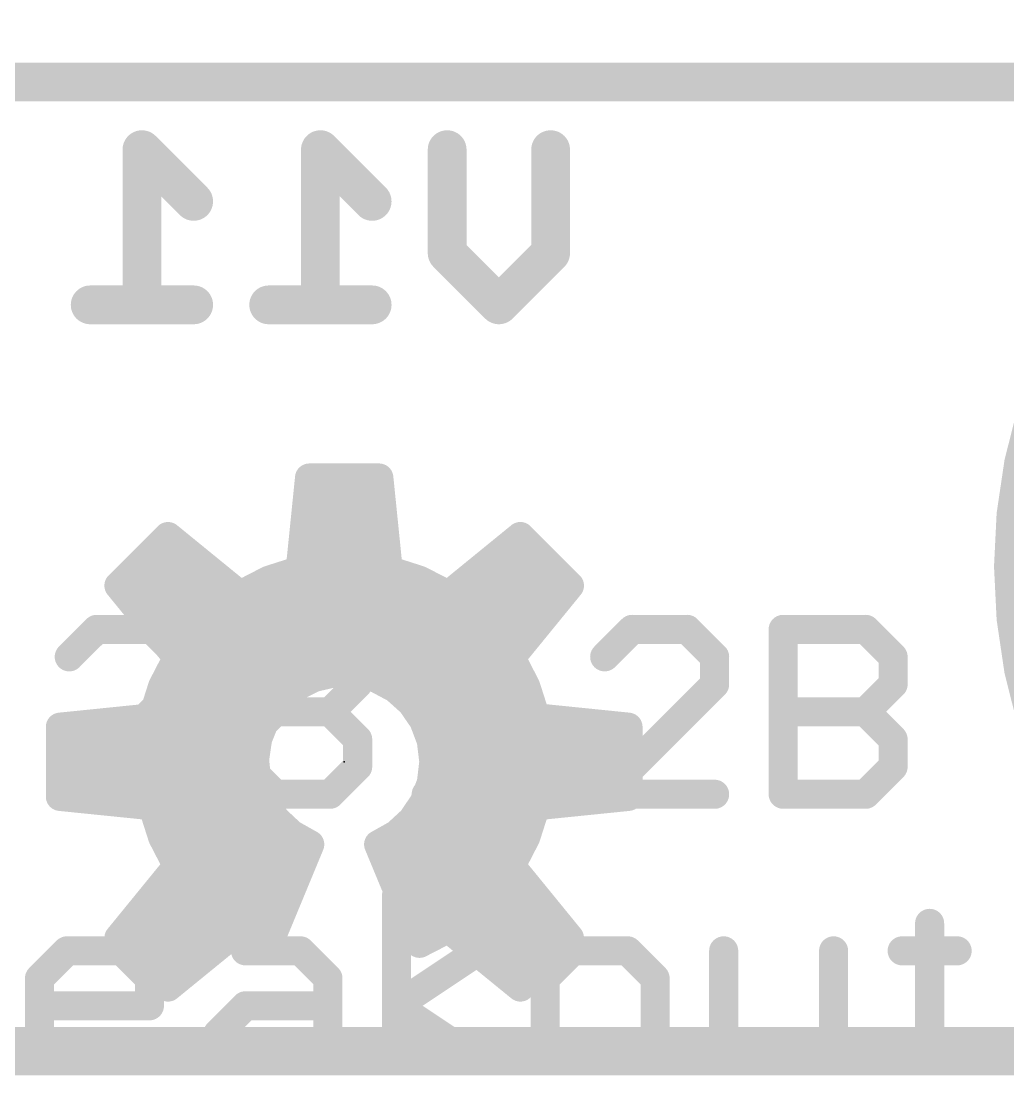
# Model space of a CAD drawing. Extents: x -42 to 65, y -18 to 21.
# Drawn here: x 7.28 to 12.45, y 7.41 to 13.02 of the extents above; entities that cross this region are included whole.
import ezdxf

# ---------------------------------------------------------------- set-up
doc = ezdxf.new("R2010")
doc.units = 0
for name, color, linetype in [('1', 12, 'CONTINUOUS'), ('16', 132, 'CONTINUOUS'), ('20', 53, 'CONTINUOUS'), ('21', 53, 'CONTINUOUS'), ('22', 53, 'CONTINUOUS'), ('24', 53, 'CONTINUOUS'), ('39', 12, 'CONTINUOUS')]:
    doc.layers.add(name, color=color, linetype=linetype)

msp = doc.modelspace()

# ---------------------------------------------------------------- linework, layer by layer
at = {"layer": '1', "const_width": 0.254}
msp.add_lwpolyline([(17.78, 7.62), (0, 7.62)], dxfattribs=at)
at = {"layer": '16'}
for points, const_width in [([(8.1874, 12.0739), (7.9162, 12.3451)], 0.2032), ([(7.9162, 12.3451), (7.9162, 11.5316)], 0.2032), ([(9.1229, 12.0739), (8.8517, 12.3451)], 0.2032), ([(8.8517, 12.3451), (8.8517, 11.5316)], 0.2032), ([(9.5161, 11.8028), (9.5161, 12.3451)], 0.2032), ([(10.0584, 12.3451), (10.0584, 11.8028)], 0.2032), ([(9.7872, 11.5316), (9.5161, 11.8028)], 0.2032), ([(10.0584, 11.8028), (9.7872, 11.5316)], 0.2032), ([(8.1874, 11.5316), (7.645, 11.5316)], 0.2032), ([(9.1229, 11.5316), (8.5806, 11.5316)], 0.2032), ([(17.78, 7.62), (0, 7.62)], 0.254)]:
    msp.add_lwpolyline(points, dxfattribs=dict(at, const_width=const_width))
at = {"layer": '16', "const_width": 0.1016}
for points in [[(7.9521, 12.381, 1), (7.8803, 12.3092)], [(7.967, 12.3451, 1), (7.8654, 12.3451)], [(8.8876, 12.381, 1), (8.8158, 12.3092)], [(8.9025, 12.3451, 1), (8.8009, 12.3451)], [(9.5669, 12.3451, 1), (9.4653, 12.3451)], [(10.1092, 12.3451, 1), (10.0076, 12.3451)], [(8.1514, 12.038, 1), (8.2233, 12.1098)], [(9.087, 12.038, 1), (9.1588, 12.1098)], [(9.552, 11.8387, 1), (9.4802, 11.7668)], [(10.0943, 11.7668, 1), (10.0225, 11.8387)], [(9.4653, 11.8028, 1), (9.5669, 11.8028)], [(10.0076, 11.8028, 1), (10.1092, 11.8028)], [(7.645, 11.5824, 1), (7.645, 11.4808)], [(8.1874, 11.4808, 1), (8.1874, 11.5824)], [(8.5806, 11.5824, 1), (8.5806, 11.4808)], [(9.1229, 11.4808, 1), (9.1229, 11.5824)], [(9.7513, 11.5675, 1), (9.8232, 11.4957)], [(9.7513, 11.4957, 1), (9.8232, 11.5675)], [(7.8654, 11.5316, 1), (7.967, 11.5316)], [(8.8009, 11.5316, 1), (8.9025, 11.5316)]]:
    msp.add_lwpolyline(points, format="xyb", dxfattribs=at)
at = {"layer": '20', "const_width": 0.2032}
msp.add_lwpolyline([(0, 12.7), (17.78, 12.7)], dxfattribs=at)
at = {"layer": '21', "const_width": 0.1524}
for points in [[(7.6793, 9.8305), (7.5352, 9.6865)], [(7.9674, 9.8305), (7.6793, 9.8305)], [(8.1115, 9.6865), (7.9674, 9.8305)], [(8.4708, 9.6865), (8.6148, 9.8305)], [(8.6148, 9.8305), (8.9029, 9.8305)], [(8.9029, 9.8305), (9.047, 9.6865)], [(9.4063, 9.5424), (9.6944, 9.8305)], [(9.6944, 9.8305), (9.6944, 8.9662)], [(10.4859, 9.8305), (10.3418, 9.6865)], [(10.774, 9.8305), (10.4859, 9.8305)], [(10.918, 9.6865), (10.774, 9.8305)], [(11.2773, 8.9662), (11.2773, 9.8305)], [(11.2773, 9.8305), (11.7095, 9.8305)], [(11.7095, 9.8305), (11.8535, 9.6865)], [(8.1115, 9.5424), (8.1115, 9.6865)], [(8.4708, 9.5424), (8.4708, 9.6865)], [(9.047, 9.6865), (9.047, 9.5424)], [(10.918, 9.5424), (10.918, 9.6865)], [(11.8535, 9.6865), (11.8535, 9.5424)], [(7.5352, 8.9662), (8.1115, 9.5424)], [(8.6148, 9.3984), (8.4708, 9.5424)], [(9.047, 9.5424), (8.9029, 9.3984)], [(10.3418, 8.9662), (10.918, 9.5424)], [(11.8535, 9.5424), (11.7095, 9.3984)], [(8.4708, 9.2543), (8.6148, 9.3984)], [(8.6148, 9.3984), (8.9029, 9.3984)], [(8.9029, 9.3984), (9.047, 9.2543)], [(11.2773, 9.3984), (11.7095, 9.3984)], [(11.7095, 9.3984), (11.8535, 9.2543)], [(8.4708, 9.1103), (8.4708, 9.2543)], [(9.047, 9.2543), (9.047, 9.1103)], [(11.8535, 9.2543), (11.8535, 9.1103)], [(8.6148, 8.9662), (8.4708, 9.1103)], [(9.047, 9.1103), (8.9029, 8.9662)], [(11.8535, 9.1103), (11.7095, 8.9662)], [(8.1115, 8.9662), (7.5352, 8.9662)], [(8.9029, 8.9662), (8.6148, 8.9662)], [(9.4063, 8.9662), (9.9825, 8.9662)], [(10.918, 8.9662), (10.3418, 8.9662)], [(11.7095, 8.9662), (11.2773, 8.9662)], [(9.2504, 7.5692), (9.2504, 8.4335)], [(12.045, 8.2895), (12.045, 7.7133)], [(7.3793, 8.0014), (7.5234, 8.1454)], [(7.5234, 8.1454), (7.8115, 8.1454)], [(7.8115, 8.1454), (7.9555, 8.0014)], [(8.4589, 8.1454), (8.747, 8.1454)], [(8.747, 8.1454), (8.8911, 8.0014)], [(9.2504, 7.8573), (9.6825, 8.1454)], [(10.174, 8.1454), (10.03, 8.0014)], [(10.4621, 8.1454), (10.174, 8.1454)], [(10.6062, 8.0014), (10.4621, 8.1454)], [(10.9655, 8.1454), (10.9655, 7.7133)], [(11.5417, 7.5692), (11.5417, 8.1454)], [(11.901, 8.1454), (12.1891, 8.1454)], [(7.3793, 7.7133), (7.3793, 8.0014)], [(7.9555, 8.0014), (7.9555, 7.8573)], [(8.8911, 8.0014), (8.8911, 7.5692)], [(10.03, 8.0014), (10.03, 7.7133)], [(10.6062, 7.7133), (10.6062, 8.0014)], [(7.9555, 7.8573), (7.3793, 7.8573)], [(8.3148, 7.7133), (8.4589, 7.8573)], [(8.4589, 7.8573), (8.8911, 7.8573)], [(9.6825, 7.5692), (9.2504, 7.8573)], [(7.5234, 7.5692), (7.3793, 7.7133)], [(8.4589, 7.5692), (8.3148, 7.7133)], [(10.03, 7.7133), (10.174, 7.5692)], [(10.4621, 7.5692), (10.6062, 7.7133)], [(10.9655, 7.7133), (11.1095, 7.5692)], [(12.045, 7.7133), (12.1891, 7.5692)], [(7.8115, 7.5692), (7.5234, 7.5692)], [(8.8911, 7.5692), (8.4589, 7.5692)], [(10.174, 7.5692), (10.4621, 7.5692)], [(11.1095, 7.5692), (11.5417, 7.5692)]]:
    msp.add_lwpolyline(points, dxfattribs=at)
at = {"layer": '21', "const_width": 0.0762}
for points in [[(7.6793, 9.8686, 1), (7.6793, 9.7924)], [(7.7062, 9.8036, 1), (7.6524, 9.8575)], [(7.9943, 9.8575, 1), (7.9405, 9.8036)], [(7.9674, 9.7924, 1), (7.9674, 9.8686)], [(8.6148, 9.8686, 1), (8.6148, 9.7924)], [(8.6418, 9.8036, 1), (8.5879, 9.8575)], [(8.9299, 9.8575, 1), (8.876, 9.8036)], [(8.9029, 9.7924, 1), (8.9029, 9.8686)], [(9.7325, 9.8305, 1), (9.6563, 9.8305)], [(9.7213, 9.8036, 1), (9.6674, 9.8575)], [(10.4859, 9.8686, 1), (10.4859, 9.7924)], [(10.5128, 9.8036, 1), (10.4589, 9.8575)], [(10.8009, 9.8575, 1), (10.747, 9.8036)], [(10.774, 9.7924, 1), (10.774, 9.8686)], [(11.3154, 9.8305, 1), (11.2392, 9.8305)], [(11.2773, 9.8686, 1), (11.2773, 9.7924)], [(11.7364, 9.8575, 1), (11.6825, 9.8036)], [(11.7095, 9.7924, 1), (11.7095, 9.8686)], [(8.1496, 9.6865, 1), (8.0734, 9.6865)], [(8.5089, 9.6865, 1), (8.4327, 9.6865)], [(9.0851, 9.6865, 1), (9.0089, 9.6865)], [(10.9561, 9.6865, 1), (10.8799, 9.6865)], [(11.8916, 9.6865, 1), (11.8154, 9.6865)], [(7.5083, 9.7134, 1), (7.5622, 9.6595)], [(8.0845, 9.6595, 1), (8.1384, 9.7134)], [(8.4438, 9.7134, 1), (8.4977, 9.6595)], [(9.02, 9.6595, 1), (9.0739, 9.7134)], [(10.3149, 9.7134, 1), (10.3687, 9.6595)], [(10.8911, 9.6595, 1), (10.945, 9.7134)], [(11.8266, 9.6595, 1), (11.8805, 9.7134)], [(8.1384, 9.5155, 1), (8.0845, 9.5694)], [(8.4977, 9.5694, 1), (8.4438, 9.5155)], [(9.0739, 9.5155, 1), (9.02, 9.5694)], [(9.3793, 9.5694, 1), (9.4332, 9.5155)], [(10.945, 9.5155, 1), (10.8911, 9.5694)], [(11.8805, 9.5155, 1), (11.8266, 9.5694)], [(8.0734, 9.5424, 1), (8.1496, 9.5424)], [(8.4327, 9.5424, 1), (8.5089, 9.5424)], [(9.0089, 9.5424, 1), (9.0851, 9.5424)], [(10.8799, 9.5424, 1), (10.9561, 9.5424)], [(11.8154, 9.5424, 1), (11.8916, 9.5424)], [(8.6148, 9.4365, 1), (8.6148, 9.3603)], [(8.6418, 9.3714, 1), (8.5879, 9.4253)], [(8.9299, 9.4253, 1), (8.876, 9.3714)], [(8.9029, 9.3603, 1), (8.9029, 9.4365)], [(11.2773, 9.4365, 1), (11.2773, 9.3603)], [(11.7364, 9.4253, 1), (11.6825, 9.3714)], [(11.7095, 9.3603, 1), (11.7095, 9.4365)], [(8.5879, 9.3714, 1), (8.6418, 9.4253)], [(8.876, 9.4253, 1), (8.9299, 9.3714)], [(11.6825, 9.4253, 1), (11.7364, 9.3714)], [(8.4438, 9.2813, 1), (8.4977, 9.2274)], [(8.5089, 9.2543, 1), (8.4327, 9.2543)], [(9.0851, 9.2543, 1), (9.0089, 9.2543)], [(9.02, 9.2274, 1), (9.0739, 9.2813)], [(11.8916, 9.2543, 1), (11.8154, 9.2543)], [(11.8266, 9.2274, 1), (11.8805, 9.2813)], [(8.4977, 9.1372, 1), (8.4438, 9.0833)], [(8.4327, 9.1103, 1), (8.5089, 9.1103)], [(9.0089, 9.1103, 1), (9.0851, 9.1103)], [(9.0739, 9.0833, 1), (9.02, 9.1372)], [(11.8154, 9.1103, 1), (11.8916, 9.1103)], [(11.8805, 9.0833, 1), (11.8266, 9.1372)], [(7.5352, 9.0043, 1), (7.5352, 8.9281)], [(7.5083, 8.9931, 1), (7.5622, 8.9393)], [(8.1115, 8.9281, 1), (8.1115, 9.0043)], [(8.6148, 9.0043, 1), (8.6148, 8.9281)], [(8.5879, 8.9393, 1), (8.6418, 8.9931)], [(8.876, 8.9931, 1), (8.9299, 8.9393)], [(8.9029, 8.9281, 1), (8.9029, 9.0043)], [(9.4063, 9.0043, 1), (9.4063, 8.9281)], [(9.9825, 8.9281, 1), (9.9825, 9.0043)], [(10.3418, 9.0043, 1), (10.3418, 8.9281)], [(10.3149, 8.9931, 1), (10.3687, 8.9393)], [(10.918, 8.9281, 1), (10.918, 9.0043)], [(11.2773, 9.0043, 1), (11.2773, 8.9281)], [(11.6825, 8.9931, 1), (11.7364, 8.9393)], [(11.7095, 8.9281, 1), (11.7095, 9.0043)], [(9.6563, 8.9662, 1), (9.7325, 8.9662)], [(11.2392, 8.9662, 1), (11.3154, 8.9662)], [(9.2885, 8.4335, 1), (9.2123, 8.4335)], [(12.0831, 8.2895, 1), (12.0069, 8.2895)], [(7.5234, 8.1835, 1), (7.5234, 8.1073)], [(7.5503, 8.1185, 1), (7.4964, 8.1724)], [(7.8384, 8.1724, 1), (7.7845, 8.1185)], [(7.8115, 8.1073, 1), (7.8115, 8.1835)], [(8.4589, 8.1835, 1), (8.4589, 8.1073)], [(8.7739, 8.1724, 1), (8.7201, 8.1185)], [(8.747, 8.1073, 1), (8.747, 8.1835)], [(9.7037, 8.1137, 1), (9.6614, 8.1771)], [(10.174, 8.1835, 1), (10.174, 8.1073)], [(10.2009, 8.1185, 1), (10.1471, 8.1724)], [(10.4891, 8.1724, 1), (10.4352, 8.1185)], [(10.4621, 8.1073, 1), (10.4621, 8.1835)], [(11.0036, 8.1454, 1), (10.9274, 8.1454)], [(11.5798, 8.1454, 1), (11.5036, 8.1454)], [(11.901, 8.1835, 1), (11.901, 8.1073)], [(12.1891, 8.1073, 1), (12.1891, 8.1835)], [(7.4174, 8.0014, 1), (7.3412, 8.0014)], [(7.9936, 8.0014, 1), (7.9174, 8.0014)], [(8.9292, 8.0014, 1), (8.853, 8.0014)], [(10.0681, 8.0014, 1), (9.9919, 8.0014)], [(10.6443, 8.0014, 1), (10.5681, 8.0014)], [(7.3524, 8.0283, 1), (7.4063, 7.9744)], [(7.9286, 7.9744, 1), (7.9825, 8.0283)], [(8.8641, 7.9744, 1), (8.918, 8.0283)], [(10.003, 8.0283, 1), (10.0569, 7.9744)], [(10.5792, 7.9744, 1), (10.6331, 8.0283)], [(7.3793, 7.8954, 1), (7.3793, 7.8192)], [(7.9555, 7.8192, 1), (7.9555, 7.8954)], [(8.4589, 7.8954, 1), (8.4589, 7.8192)], [(8.4858, 7.8304, 1), (8.4319, 7.8843)], [(8.8911, 7.8192, 1), (8.8911, 7.8954)], [(9.2715, 7.889, 1), (9.2292, 7.8256)], [(9.2292, 7.889, 1), (9.2715, 7.8256)], [(7.9174, 7.8573, 1), (7.9936, 7.8573)], [(7.4063, 7.7402, 1), (7.3524, 7.6863)], [(7.3412, 7.7133, 1), (7.4174, 7.7133)], [(8.3418, 7.7402, 1), (8.2879, 7.6863)], [(8.2879, 7.7402, 1), (8.3418, 7.6863)], [(10.0569, 7.7402, 1), (10.003, 7.6863)], [(9.9919, 7.7133, 1), (10.0681, 7.7133)], [(10.5681, 7.7133, 1), (10.6443, 7.7133)], [(10.6331, 7.6863, 1), (10.5792, 7.7402)], [(10.9924, 7.7402, 1), (10.9385, 7.6863)], [(10.9274, 7.7133, 1), (11.0036, 7.7133)], [(12.072, 7.7402, 1), (12.0181, 7.6863)], [(12.0069, 7.7133, 1), (12.0831, 7.7133)], [(7.5234, 7.6073, 1), (7.5234, 7.5311)], [(7.4964, 7.5423, 1), (7.5503, 7.5961)], [(7.8115, 7.5311, 1), (7.8115, 7.6073)], [(8.4589, 7.6073, 1), (8.4589, 7.5311)], [(8.4319, 7.5423, 1), (8.4858, 7.5961)], [(8.8911, 7.5311, 1), (8.8911, 7.6073)], [(9.6614, 7.5375, 1), (9.7037, 7.6009)], [(10.174, 7.6073, 1), (10.174, 7.5311)], [(10.1471, 7.5423, 1), (10.2009, 7.5961)], [(10.4352, 7.5961, 1), (10.4891, 7.5423)], [(10.4621, 7.5311, 1), (10.4621, 7.6073)], [(11.1095, 7.6073, 1), (11.1095, 7.5311)], [(11.0826, 7.5423, 1), (11.1365, 7.5961)], [(11.5417, 7.5311, 1), (11.5417, 7.6073)], [(12.1622, 7.5423, 1), (12.216, 7.5961)], [(8.853, 7.5692, 1), (8.9292, 7.5692)], [(9.2123, 7.5692, 1), (9.2885, 7.5692)], [(11.5036, 7.5692, 1), (11.5798, 7.5692)]]:
    msp.add_lwpolyline(points, format="xyb", dxfattribs=at)
at = {"layer": '22', "const_width": 0.15}
for points in [[(8.7444, 10.1413), (8.7936, 10.6252)], [(8.7936, 10.6252), (9.1592, 10.6252)], [(9.1592, 10.6252), (9.2084, 10.1413)], [(8.7808, 10.5), (9.1719, 10.5)], [(8.7656, 10.35), (9.1871, 10.35)], [(7.7944, 10.0599), (8.0529, 10.3184)], [(8.0529, 10.3184), (8.4299, 10.011)], [(9.5229, 10.011), (9.8999, 10.3184)], [(9.8999, 10.3184), (10.1584, 10.0599)], [(7.9345, 10.2), (8.198, 10.2)], [(8.7503, 10.2), (9.2024, 10.2)], [(9.7547, 10.2), (10.0182, 10.2)], [(8.5817, 10.0892), (8.7444, 10.1413)], [(9.2084, 10.1413), (9.371, 10.0892)], [(8.4299, 10.011), (8.5817, 10.0892)], [(9.371, 10.0892), (9.5229, 10.011)], [(8.1018, 9.6829), (7.7944, 10.0599)], [(7.8024, 10.05), (8.382, 10.05)], [(8.5056, 10.05), (9.4471, 10.05)], [(9.5707, 10.05), (10.1503, 10.05)], [(10.1584, 10.0599), (9.851, 9.6829)], [(7.9247, 9.9), (10.028, 9.9)], [(8.047, 9.75), (9.9057, 9.75)], [(8.0235, 9.531), (8.1018, 9.6829)], [(9.851, 9.6829), (9.9292, 9.531)], [(8.0591, 9.6), (8.9159, 9.6)], [(8.8161, 9.5767), (8.716, 9.526)], [(8.9254, 9.6022), (8.8161, 9.5767)], [(9.0376, 9.601), (8.9254, 9.6022)], [(9.1463, 9.5731), (9.0376, 9.601)], [(9.0415, 9.6), (9.8937, 9.6)], [(9.2452, 9.5203), (9.1463, 9.5731)], [(7.9715, 9.3684), (8.0235, 9.531)], [(8.716, 9.526), (8.6309, 9.453)], [(9.3288, 9.4454), (9.2452, 9.5203)], [(9.9292, 9.531), (9.9813, 9.3684)], [(7.9976, 9.45), (8.6288, 9.45)], [(8.6309, 9.453), (8.5655, 9.3618)], [(9.3236, 9.45), (9.9551, 9.45)], [(9.3922, 9.3528), (9.3288, 9.4454)], [(7.4876, 9.3192), (7.9715, 9.3684)], [(8.5655, 9.3618), (8.5237, 9.2576)], [(9.4317, 9.2478), (9.3922, 9.3528)], [(9.9813, 9.3684), (10.4652, 9.3192)], [(7.4876, 8.9536), (7.4876, 9.3192)], [(7.4876, 9.3), (8.5407, 9.3)], [(9.412, 9.3), (10.4652, 9.3)], [(10.4652, 9.3192), (10.4652, 8.9536)], [(8.5237, 9.2576), (8.5078, 9.1466)], [(9.4452, 9.1364), (9.4317, 9.2478)], [(7.4876, 9.15), (8.5083, 9.15)], [(8.5078, 9.1466), (8.5188, 9.0349)], [(9.4322, 9.0269), (9.4452, 9.1364)], [(9.4435, 9.15), (10.4652, 9.15)], [(8.5188, 9.0349), (8.556, 8.929)], [(9.3941, 8.9235), (9.4322, 9.0269)], [(7.4876, 9), (8.5311, 9)], [(7.9715, 8.9044), (7.4876, 8.9536)], [(9.4223, 9), (10.4652, 9)], [(10.4652, 8.9536), (9.9813, 8.9044)], [(8.0235, 8.7417), (7.9715, 8.9044)], [(8.556, 8.929), (8.6173, 8.8351)], [(9.3328, 8.8319), (9.3941, 8.9235)], [(9.9813, 8.9044), (9.9292, 8.7417)], [(7.9889, 8.85), (8.6076, 8.85)], [(9.3449, 8.85), (9.9639, 8.85)], [(8.6173, 8.8351), (8.6992, 8.7583)], [(9.2519, 8.7571), (9.3328, 8.8319)], [(8.1018, 8.5899), (8.0235, 8.7417)], [(8.6992, 8.7583), (8.797, 8.7033)], [(9.1558, 8.7033), (9.2519, 8.7571)], [(9.9292, 8.7417), (9.851, 8.5899)], [(8.045, 8.7), (8.7956, 8.7)], [(8.797, 8.7033), (8.5817, 8.1836)], [(9.3711, 8.1836), (9.1558, 8.7033)], [(9.1571, 8.7), (9.9077, 8.7)], [(7.7944, 8.2129), (8.1018, 8.5899)], [(9.851, 8.5899), (10.1584, 8.2129)], [(8.0692, 8.55), (8.7335, 8.55)], [(9.2193, 8.55), (9.8835, 8.55)], [(7.9469, 8.4), (8.6713, 8.4)], [(9.2814, 8.4), (10.0058, 8.4)], [(7.8246, 8.25), (8.4154, 8.25)], [(8.4299, 8.2618), (8.0529, 7.9544)], [(8.5817, 8.1836), (8.4299, 8.2618)], [(8.4527, 8.25), (8.6092, 8.25)], [(9.3435, 8.25), (9.5, 8.25)], [(9.5229, 8.2618), (9.3711, 8.1836)], [(9.8999, 7.9544), (9.5229, 8.2618)], [(9.5373, 8.25), (10.1281, 8.25)], [(8.0529, 7.9544), (7.7944, 8.2129)], [(10.1584, 8.2129), (9.8999, 7.9544)], [(7.9072, 8.1), (8.2315, 8.1)], [(9.7213, 8.1), (10.0455, 8.1)]]:
    msp.add_lwpolyline(points, dxfattribs=at)
at = {"layer": '22', "const_width": 0.075}
for points in [[(8.7936, 10.6627, 1), (8.7936, 10.5877)], [(8.8309, 10.6214, 1), (8.7563, 10.629)], [(9.1965, 10.629, 1), (9.1219, 10.6214)], [(9.1592, 10.5877, 1), (9.1592, 10.6627)], [(8.7808, 10.5375, 1), (8.7808, 10.4625)], [(9.1719, 10.4625, 1), (9.1719, 10.5375)], [(8.7656, 10.3875, 1), (8.7656, 10.3125)], [(9.1871, 10.3125, 1), (9.1871, 10.3875)], [(8.0766, 10.3474, 1), (8.0292, 10.2893)], [(8.0794, 10.2919, 1), (8.0263, 10.3449)], [(9.9264, 10.3449, 1), (9.8733, 10.2919)], [(9.9236, 10.2893, 1), (9.8762, 10.3474)], [(7.9345, 10.2375, 1), (7.9345, 10.1625)], [(8.198, 10.1625, 1), (8.198, 10.2375)], [(8.7503, 10.2375, 1), (8.7503, 10.1625)], [(9.2024, 10.1625, 1), (9.2024, 10.2375)], [(9.7547, 10.2375, 1), (9.7547, 10.1625)], [(10.0182, 10.1625, 1), (10.0182, 10.2375)], [(8.7558, 10.1056, 1), (8.7329, 10.177)], [(9.2198, 10.177, 1), (9.1969, 10.1056)], [(8.5703, 10.1249, 1), (8.5931, 10.0535)], [(8.5989, 10.0559, 1), (8.5645, 10.1225)], [(8.7071, 10.1451, 1), (8.7817, 10.1375)], [(9.1711, 10.1375, 1), (9.2457, 10.1451)], [(9.3882, 10.1225, 1), (9.3538, 10.0559)], [(9.3596, 10.0535, 1), (9.3825, 10.1249)], [(7.7678, 10.0864, 1), (7.8209, 10.0334)], [(7.8234, 10.0836, 1), (7.7653, 10.0362)], [(7.8024, 10.0875, 1), (7.8024, 10.0125)], [(8.382, 10.0125, 1), (8.382, 10.0875)], [(8.5056, 10.0875, 1), (8.5056, 10.0125)], [(9.4471, 10.0125, 1), (9.4471, 10.0875)], [(9.5707, 10.0875, 1), (9.5707, 10.0125)], [(10.1874, 10.0362, 1), (10.1293, 10.0836)], [(10.1318, 10.0334, 1), (10.1849, 10.0864)], [(10.1503, 10.0125, 1), (10.1503, 10.0875)], [(8.4127, 10.0443, 1), (8.447, 9.9776)], [(8.4062, 9.9819, 1), (8.4536, 10.04)], [(9.4992, 10.04, 1), (9.5466, 9.9819)], [(9.5057, 9.9776, 1), (9.54, 10.0443)], [(7.9247, 9.9375, 1), (7.9247, 9.8625)], [(10.028, 9.8625, 1), (10.028, 9.9375)], [(8.047, 9.7875, 1), (8.047, 9.7125)], [(9.9057, 9.7125, 1), (9.9057, 9.7875)], [(8.1351, 9.6657, 1), (8.0684, 9.7001)], [(9.8843, 9.7001, 1), (9.8176, 9.6657)], [(8.0727, 9.6592, 1), (8.1308, 9.7066)], [(9.8219, 9.7066, 1), (9.88, 9.6592)], [(8.0591, 9.6375, 1), (8.0591, 9.5625)], [(8.8076, 9.6133, 1), (8.8246, 9.5402)], [(8.8331, 9.5433, 1), (8.7992, 9.6102)], [(8.9258, 9.6397, 1), (8.925, 9.5647)], [(8.9159, 9.5625, 1), (8.9159, 9.6375)], [(8.9339, 9.5657, 1), (8.9169, 9.6387)], [(9.0469, 9.6373, 1), (9.0283, 9.5647)], [(9.0415, 9.6375, 1), (9.0415, 9.5625)], [(9.0372, 9.5635, 1), (9.038, 9.6385)], [(9.164, 9.6062, 1), (9.1286, 9.5401)], [(9.137, 9.5368, 1), (9.1556, 9.6095)], [(9.8937, 9.5625, 1), (9.8937, 9.6375)], [(7.9902, 9.5482, 1), (8.0569, 9.5139)], [(8.0593, 9.5196, 1), (7.9878, 9.5425)], [(8.6991, 9.5595, 1), (8.733, 9.4926)], [(8.7404, 9.4975, 1), (8.6916, 9.5545)], [(9.2703, 9.5482, 1), (9.2202, 9.4923)], [(9.2276, 9.4872, 1), (9.2629, 9.5533)], [(9.9649, 9.5425, 1), (9.8935, 9.5196)], [(9.8958, 9.5139, 1), (9.9625, 9.5482)], [(7.9976, 9.4875, 1), (7.9976, 9.4125)], [(8.6065, 9.4814, 1), (8.6553, 9.4245)], [(8.6614, 9.4311, 1), (8.6004, 9.4748)], [(8.6288, 9.4125, 1), (8.6288, 9.4875)], [(9.3236, 9.4875, 1), (9.3236, 9.4125)], [(9.3597, 9.4666, 1), (9.2979, 9.4242)], [(9.3038, 9.4175, 1), (9.3538, 9.4733)], [(9.9551, 9.4125, 1), (9.9551, 9.4875)], [(7.9357, 9.3798, 1), (8.0072, 9.3569)], [(7.9753, 9.3311, 1), (7.9677, 9.4057)], [(8.535, 9.3836, 1), (8.596, 9.3399)], [(8.6003, 9.3478, 1), (8.5307, 9.3757)], [(9.4273, 9.366, 1), (9.3571, 9.3396)], [(9.9851, 9.4057, 1), (9.9775, 9.3311)], [(9.9455, 9.3569, 1), (10.017, 9.3798)], [(7.5251, 9.3192, 1), (7.4501, 9.3192)], [(7.4838, 9.3565, 1), (7.4914, 9.2819)], [(7.4876, 9.3375, 1), (7.4876, 9.2625)], [(8.5407, 9.2625, 1), (8.5407, 9.3375)], [(9.3612, 9.3316, 1), (9.4231, 9.374)], [(9.412, 9.3375, 1), (9.412, 9.2625)], [(10.5027, 9.3192, 1), (10.4277, 9.3192)], [(10.4614, 9.2819, 1), (10.469, 9.3565)], [(10.4652, 9.2625, 1), (10.4652, 9.3375)], [(8.4889, 9.2716, 1), (8.5585, 9.2437)], [(8.5608, 9.2523, 1), (8.4866, 9.2629)], [(9.4689, 9.2523, 1), (9.3945, 9.2433)], [(9.3966, 9.2346, 1), (9.4668, 9.261)], [(7.4876, 9.1875, 1), (7.4876, 9.1125)], [(8.5451, 9.1502, 1), (8.4705, 9.1429)], [(8.5083, 9.1125, 1), (8.5083, 9.1875)], [(9.4435, 9.1875, 1), (9.4435, 9.1125)], [(9.4824, 9.132, 1), (9.4079, 9.1408)], [(10.4652, 9.1125, 1), (10.4652, 9.1875)], [(8.4707, 9.1519, 1), (8.5449, 9.1413)], [(9.4079, 9.1319, 1), (9.4824, 9.1409)], [(8.5542, 9.0473, 1), (8.4834, 9.0225)], [(9.4674, 9.014, 1), (9.397, 9.0399)], [(7.4876, 9.0375, 1), (7.4876, 8.9625)], [(7.4914, 8.9909, 1), (7.4838, 8.9163)], [(8.4815, 9.0312, 1), (8.5561, 9.0386)], [(8.5311, 8.9625, 1), (8.5311, 9.0375)], [(9.4223, 9.0375, 1), (9.4223, 8.9625)], [(9.395, 9.0313, 1), (9.4695, 9.0225)], [(10.469, 8.9163, 1), (10.4614, 8.9909)], [(10.4652, 8.9625, 1), (10.4652, 9.0375)], [(7.4501, 8.9536, 1), (7.5251, 8.9536)], [(8.0072, 8.9158, 1), (7.9357, 8.8929)], [(7.9677, 8.8671, 1), (7.9753, 8.9417)], [(8.5874, 8.9495, 1), (8.5246, 8.9086)], [(8.5206, 8.9166, 1), (8.5914, 8.9415)], [(9.3589, 8.9365, 1), (9.4293, 8.9106)], [(9.4253, 8.9027, 1), (9.3629, 8.9444)], [(9.9775, 8.9417, 1), (9.9851, 8.8671)], [(10.017, 8.8929, 1), (9.9455, 8.9158)], [(10.4277, 8.9536, 1), (10.5027, 8.9536)], [(7.9889, 8.8875, 1), (7.9889, 8.8125)], [(8.6076, 8.8125, 1), (8.6076, 8.8875)], [(9.3449, 8.8875, 1), (9.3449, 8.8125)], [(9.9639, 8.8125, 1), (9.9639, 8.8875)], [(8.643, 8.8624, 1), (8.5917, 8.8077)], [(8.5859, 8.8146, 1), (8.6487, 8.8555)], [(9.3017, 8.8528, 1), (9.364, 8.8111)], [(9.3583, 8.8044, 1), (9.3074, 8.8595)], [(8.0569, 8.7589, 1), (7.9902, 8.7245)], [(8.7176, 8.791, 1), (8.6808, 8.7257)], [(8.6736, 8.731, 1), (8.7248, 8.7857)], [(9.2265, 8.7847, 1), (9.2774, 8.7296)], [(9.2702, 8.7244, 1), (9.2336, 8.7898)], [(9.9625, 8.7245, 1), (9.8958, 8.7589)], [(7.9878, 8.7303, 1), (8.0593, 8.7532)], [(8.045, 8.7375, 1), (8.045, 8.6625)], [(8.8316, 8.6889, 1), (8.7623, 8.7176)], [(8.7786, 8.6706, 1), (8.8154, 8.736)], [(8.7956, 8.6625, 1), (8.7956, 8.7375)], [(9.1904, 8.7176, 1), (9.1211, 8.6889)], [(9.1374, 8.736, 1), (9.1741, 8.6706)], [(9.1571, 8.7375, 1), (9.1571, 8.6625)], [(9.8935, 8.7532, 1), (9.9649, 8.7303)], [(9.9077, 8.6625, 1), (9.9077, 8.7375)], [(8.0684, 8.5727, 1), (8.1351, 8.6071)], [(8.1308, 8.5662, 1), (8.0727, 8.6136)], [(9.8176, 8.6071, 1), (9.8843, 8.5727)], [(9.88, 8.6136, 1), (9.8219, 8.5662)], [(8.0692, 8.5875, 1), (8.0692, 8.5125)], [(8.7335, 8.5125, 1), (8.7335, 8.5875)], [(9.2193, 8.5875, 1), (9.2193, 8.5125)], [(9.8835, 8.5125, 1), (9.8835, 8.5875)], [(7.9469, 8.4375, 1), (7.9469, 8.3625)], [(8.6713, 8.3625, 1), (8.6713, 8.4375)], [(9.2814, 8.4375, 1), (9.2814, 8.3625)], [(10.0058, 8.3625, 1), (10.0058, 8.4375)], [(7.8246, 8.2875, 1), (7.8246, 8.2125)], [(8.447, 8.2951, 1), (8.4127, 8.2284)], [(8.4536, 8.2327, 1), (8.4062, 8.2908)], [(8.4527, 8.2875, 1), (8.4527, 8.2125)], [(8.4154, 8.2125, 1), (8.4154, 8.2875)], [(8.6092, 8.2125, 1), (8.6092, 8.2875)], [(9.3435, 8.2875, 1), (9.3435, 8.2125)], [(9.5466, 8.2908, 1), (9.4992, 8.2327)], [(9.5373, 8.2875, 1), (9.5373, 8.2125)], [(9.5, 8.2125, 1), (9.5, 8.2875)], [(9.54, 8.2284, 1), (9.5057, 8.2951)], [(10.1281, 8.2125, 1), (10.1281, 8.2875)], [(7.8209, 8.2394, 1), (7.7678, 8.1864)], [(7.7653, 8.2366, 1), (7.8234, 8.1892)], [(8.5645, 8.1502, 1), (8.5988, 8.2169)], [(9.3539, 8.2169, 1), (9.3882, 8.1502)], [(10.1293, 8.1892, 1), (10.1874, 8.2366)], [(10.1849, 8.1864, 1), (10.1318, 8.2394)], [(8.547, 8.1979, 1), (8.6163, 8.1692)], [(9.3364, 8.1692, 1), (9.4057, 8.1979)], [(7.9072, 8.1375, 1), (7.9072, 8.0625)], [(8.2315, 8.0625, 1), (8.2315, 8.1375)], [(9.7213, 8.1375, 1), (9.7213, 8.0625)], [(10.0455, 8.0625, 1), (10.0455, 8.1375)], [(8.0292, 7.9834, 1), (8.0766, 7.9253)], [(8.0263, 7.9279, 1), (8.0794, 7.9809)], [(9.8733, 7.9809, 1), (9.9264, 7.9279)], [(9.8762, 7.9253, 1), (9.9236, 7.9834)]]:
    msp.add_lwpolyline(points, format="xyb", dxfattribs=at)
at = {"layer": '24'}
msp.add_point((8.9764, 9.1364), dxfattribs=at)
at = {"layer": '39', "const_width": 0.127}
msp.add_lwpolyline([(15.24, 7.366, 1), (15.24, 12.954, 1), (15.24, 7.366)], format="xyb", dxfattribs=at)

doc.saveas('drawing.dxf')
